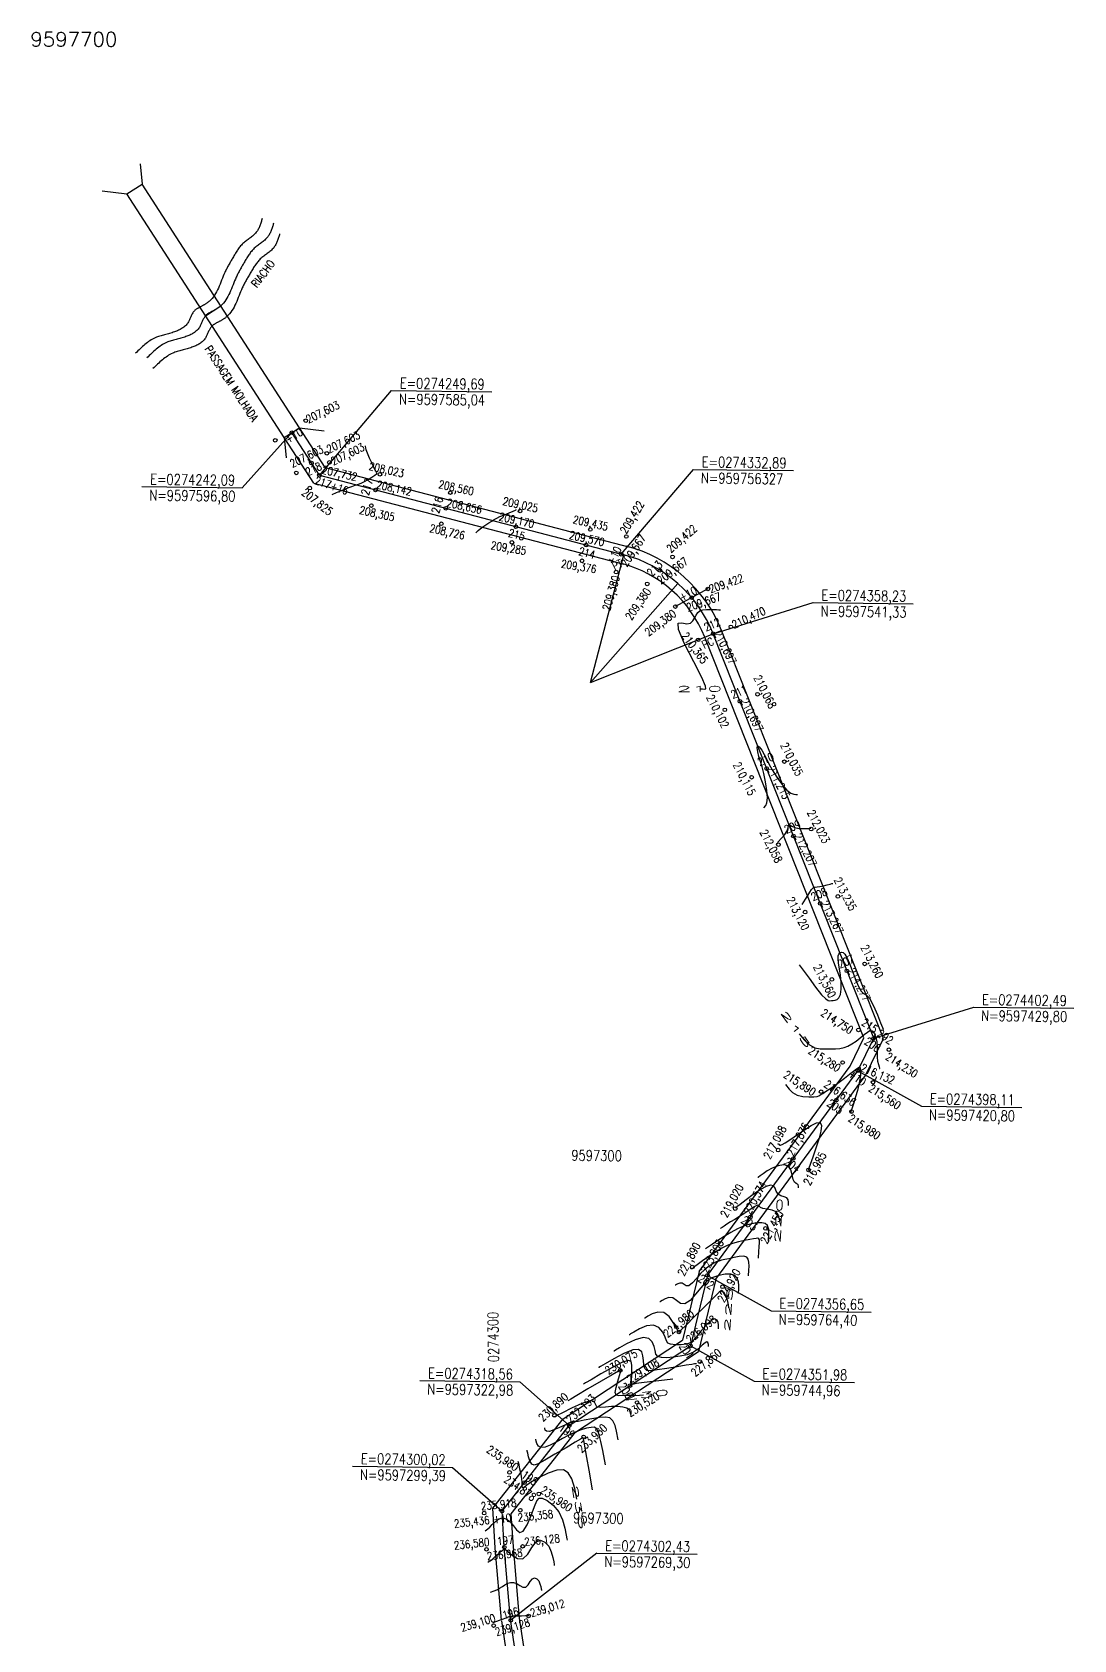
# Model space of a CAD drawing. Header units: millimetres. Extents: x 276147 to 291056, y 9594849 to 9609891.
# Drawn here: x 282455.6 to 282742.8, y 9604916.8 to 9605360.1 of the extents above; entities that cross this region are included whole.
import ezdxf
from ezdxf.enums import TextEntityAlignment as Align

# ---------------------------------------------------------------- set-up
doc = ezdxf.new("R2010")
doc.units = ezdxf.units.MM
doc.header["$LTSCALE"] = 10
doc.linetypes.add('ACAD_ISO02W100', pattern=[15, 12, -3])
doc.linetypes.add('CONTINUO', pattern=[0])
for name, color, linetype in [('2000-Top_malha_coord', 2, 'Continuous'), ('Curvas mestras', 30, 'Continuous'), ('Curvas simples', 9, 'Continuous'), ('Curvas texto', 2, 'Continuous'), ('LINHA02', 8, 'Continuous'), ('TEXTO-PAPEL', 7, 'Continuous'), ('TEXTO02', 3, 'Continuous'), ('Top_malha_coord', 8, 'Continuous')]:
    doc.layers.add(name, color=color, linetype=linetype)
doc.styles.add('r80', font='romans.shx')
doc.styles.add('ROMANS', font='romans.shx', dxfattribs={"width": 0.8, "height": 4})
doc.styles.add('SIMPLEX', font='simplex', dxfattribs={"height": 0.2})

# ---------------------------------------------------------------- blocks, each defined once
blk = doc.blocks.new('Curvas')
at = {"layer": 'Curvas mestras', "linetype": 'CONTINUO'}
for points in [[(274354.836982, 9597525.07722, 210), (274355.336585, 9597525.062452, 210), (274355.865981, 9597525.016778, 210), (274356.278394, 9597525.060688, 210), (274356.179444, 9597525.86115, 210), (274355.112848, 9597528.221754, 210), (274352.885914, 9597532.530289, 210), (274350.360303, 9597537.511361, 210), (274348.661266, 9597541.473778, 210), (274348.589356, 9597543.197009, 210), (274349.646325, 9597543.343167, 210), (274351.009228, 9597543.045023, 210), (274352.018963, 9597543.206152, 210), (274352.6718, 9597543.813324, 210), (274353.127853, 9597544.624109, 210), (274353.535851, 9597545.424516, 210), (274353.99898, 9597546.114305, 210), (274354.60904, 9597546.621677, 210), (274355.426895, 9597546.899774, 210), (274356.389663, 9597547.001518, 210), (274357.403524, 9597547.004775, 210), (274358.375188, 9597546.976523, 210), (274359.213473, 9597546.940186, 210), (274359.827729, 9597546.9083, 210), (274360.159893, 9597546.890369, 210), (274360.28227, 9597546.883762, 210), (274360.299752, 9597546.882819, 210)], [(274381.956261, 9597429.980474, 215), (274383.337951, 9597428.323068, 215), (274384.850364, 9597426.916412, 215), (274386.327701, 9597426.133928, 215), (274387.75989, 9597425.848533, 215), (274389.175791, 9597425.808016, 215), (274390.589402, 9597425.809165, 215), (274391.955283, 9597425.844753, 215), (274393.213137, 9597425.95655, 215), (274394.329501, 9597426.186121, 215), (274395.378255, 9597426.574211, 215), (274396.460119, 9597427.16136, 215), (274397.638634, 9597427.958955, 215), (274398.828631, 9597428.861772, 215), (274399.907764, 9597429.735437, 215), (274400.784625, 9597430.442951, 215), (274401.491555, 9597430.836838, 215), (274402.091833, 9597430.766999, 215), (274402.628616, 9597430.137297, 215), (274403.064564, 9597429.067443, 215), (274403.342217, 9597427.731107, 215), (274403.434092, 9597426.289323, 215), (274403.432617, 9597424.852582, 215), (274403.460204, 9597423.518741, 215), (274403.604699, 9597422.37576, 215), (274403.815716, 9597421.472019, 215), (274404.008307, 9597420.846005, 215), (274404.117424, 9597420.512224, 215), (274404.157625, 9597420.389252, 215), (274404.163368, 9597420.371684, 215)], [(274376.328487, 9597379.185157, 220), (274376.167504, 9597380.115173, 220), (274375.590455, 9597380.905777, 220), (274374.478968, 9597381.356126, 220), (274373.140948, 9597381.577778, 220), (274371.990866, 9597381.760398, 220), (274371.333161, 9597382.042904, 220), (274371.032126, 9597382.361251, 220), (274370.842021, 9597382.600648, 220), (274370.555945, 9597382.665068, 220), (274370.122366, 9597382.533531, 220), (274369.528589, 9597382.203819, 220), (274368.765014, 9597381.684437, 220), (274367.834407, 9597381.026778, 220), (274366.742622, 9597380.292958, 220), (274365.513858, 9597379.539124, 220), (274364.24569, 9597378.797551, 220), (274363.054033, 9597378.094547, 220), (274362.040091, 9597377.459125, 220), (274361.246226, 9597376.931136, 220), (274360.700086, 9597376.553137, 220), (274360.409413, 9597376.349893, 220), (274360.302323, 9597376.275014, 220), (274360.287024, 9597376.264317, 220)], [(274362.540945, 9597354.434686, 225), (274362.504616, 9597355.207387, 225), (274362.313439, 9597356.159149, 225), (274361.916732, 9597357.216156, 225), (274361.415458, 9597358.204246, 225), (274360.948494, 9597358.924169, 225), (274360.55424, 9597359.168702, 225), (274359.869184, 9597358.698717, 225), (274358.429336, 9597357.267116, 225), (274355.985365, 9597354.805625, 225), (274353.146559, 9597351.961292, 225), (274350.736862, 9597349.559993, 225), (274349.374052, 9597348.219669, 225), (274348.851232, 9597347.72653, 225), (274348.755339, 9597347.658847, 225), (274348.717971, 9597347.708832, 225), (274348.549378, 9597348.024447, 225), (274348.104474, 9597348.867589, 225), (274347.274676, 9597350.348179, 225), (274346.097424, 9597351.968223, 225), (274344.646664, 9597353.077749, 225), (274343.02959, 9597353.220012, 225), (274341.486386, 9597352.711184, 225), (274340.290485, 9597352.060666, 225), (274339.635264, 9597351.672529, 225), (274339.393866, 9597351.529531, 225), (274339.359381, 9597351.509102, 225)], [(274339.087803, 9597330.300018, 230), (274337.916182, 9597330.191183, 230), (274336.631522, 9597330.126482, 230), (274335.380767, 9597330.136501, 230), (274334.209662, 9597330.174528, 230), (274333.138657, 9597330.174522, 230), (274332.208275, 9597330.134547, 230), (274331.539348, 9597330.309065, 230), (274331.272786, 9597331.016641, 230), (274331.481282, 9597332.434756, 230), (274331.964662, 9597334.176554, 230), (274332.454539, 9597335.714096, 230), (274332.741259, 9597336.645777, 230), (274332.850107, 9597337.075329, 230), (274332.865102, 9597337.232818, 230), (274332.767226, 9597337.258375, 230), (274332.125301, 9597336.932401, 230), (274330.405112, 9597335.945362, 230), (274327.340989, 9597334.146508, 230), (274323.741448, 9597332.020217, 230), (274320.683549, 9597330.209647, 230), (274318.974916, 9597329.197494, 230), (274318.34542, 9597328.824596, 230), (274318.255492, 9597328.771324, 230)], [(274320.716695, 9597301.592547, 235), (274320.077733, 9597304.532547, 235), (274319.274902, 9597307.191633, 235), (274318.301734, 9597308.934061, 235), (274317.003944, 9597309.711661, 235), (274315.190288, 9597309.623154, 235), (274312.795388, 9597308.813985, 235), (274310.257328, 9597307.616491, 235), (274308.140055, 9597306.409729, 235), (274306.860585, 9597305.505129, 235), (274306.2482, 9597304.943597, 235), (274305.985252, 9597304.698408, 235), (274305.809664, 9597304.732539, 235), (274305.681654, 9597304.967765, 235), (274305.617014, 9597305.315563, 235), (274305.615112, 9597305.727255, 235), (274305.60962, 9597306.313557, 235), (274305.517788, 9597307.225032, 235), (274305.287759, 9597308.526686, 235), (274304.991251, 9597309.94129, 235), (274304.730872, 9597311.106062, 235), (274304.584425, 9597311.752714, 235), (274304.53047, 9597311.990954, 235), (274304.522762, 9597312.024988, 235)]]:
    blk.add_polyline3d(points, dxfattribs=at)
at = {"layer": 'Curvas simples', "linetype": 'CONTINUO'}
for points in [[(274253.227083, 9597578.690979, 208), (274254.444929, 9597579.220837, 208), (274255.37773, 9597579.617731, 208), (274256.446687, 9597580.056798, 208), (274257.551093, 9597580.488107, 208), (274258.621348, 9597580.885747, 208), (274259.595626, 9597581.229816, 208), (274260.442041, 9597581.51945, 208), (274261.248452, 9597581.829949, 208), (274262.132658, 9597582.255653, 208), (274263.158457, 9597582.849035, 208), (274264.173665, 9597583.495098, 208), (274264.972096, 9597584.036977, 208), (274265.403707, 9597584.360647, 208), (274265.543013, 9597584.523433, 208), (274265.520669, 9597584.625501, 208), (274265.432094, 9597584.780655, 208), (274265.231763, 9597585.157253, 208), (274264.838916, 9597585.937294, 208), (274264.218306, 9597587.212254, 208), (274263.51675, 9597588.711522, 208), (274262.926577, 9597590.073966, 208), (274262.591463, 9597591.018402, 208), (274262.460469, 9597591.583455, 208), (274262.434002, 9597591.887695, 208), (274262.428794, 9597592.037836, 208), (274262.426875, 9597592.093151, 208), (274262.426601, 9597592.101053, 208)], [(274292.843082, 9597568.104494, 209), (274293.489387, 9597568.737514, 209), (274294.030024, 9597569.220738, 209), (274294.729881, 9597569.771617, 209), (274295.559931, 9597570.336296, 209), (274296.427147, 9597570.877429, 209), (274297.222501, 9597571.3618, 209), (274297.888513, 9597571.773205, 209), (274298.573883, 9597572.163508, 209), (274299.478858, 9597572.601585, 209), (274300.715258, 9597573.127157, 209), (274302.041201, 9597573.663321, 209), (274303.126379, 9597574.104012, 209), (274303.727296, 9597574.371021, 209), (274303.94771, 9597574.497529, 209), (274303.978193, 9597574.544569, 209), (274303.977518, 9597574.564028, 209), (274303.97727, 9597574.571197, 209), (274303.977234, 9597574.572221, 209)], [(274372.220629, 9597492.252604, 211), (274372.7821, 9597492.912957, 211), (274373.090051, 9597493.689517, 211), (274373.227922, 9597495.05625, 211), (274373.074256, 9597497.108367, 211), (274372.698882, 9597499.499335, 211), (274372.21945, 9597501.772184, 211), (274371.736833, 9597503.584154, 211), (274371.284782, 9597505.049327, 211), (274370.880268, 9597506.395999, 211), (274370.555012, 9597507.756119, 211), (274370.399725, 9597508.876267, 211), (274370.519868, 9597509.406681, 211), (274370.974536, 9597509.110409, 211), (274371.637359, 9597508.201737, 211), (274372.335603, 9597507.007764, 211), (274372.956051, 9597505.77377, 211), (274373.623559, 9597504.417773, 211), (274374.522502, 9597502.775973, 211), (274375.767193, 9597500.783953, 211), (274377.191706, 9597498.774829, 211), (274378.560054, 9597497.181099, 211), (274379.676563, 9597496.31552, 211), (274380.506817, 9597496.011872, 211), (274381.056716, 9597495.984195, 211), (274381.346421, 9597495.994741, 211), (274381.453155, 9597495.998627, 211), (274381.468402, 9597495.999182, 211)], [(274376.016821, 9597482.684925, 212), (274377.23048, 9597483.990147, 212), (274378.010702, 9597484.935132, 212), (274378.641759, 9597485.92165, 212), (274378.944868, 9597486.789456, 212), (274379.04216, 9597487.41626, 212), (274379.13099, 9597487.689262, 212), (274379.388346, 9597487.553395, 212), (274379.90973, 9597487.184509, 212), (274380.770275, 9597486.816185, 212), (274381.978527, 9597486.628938, 212), (274383.276684, 9597486.591005, 212), (274384.340359, 9597486.617558, 212), (274384.930277, 9597486.639033, 212), (274385.147616, 9597486.646945, 212), (274385.178664, 9597486.648075, 212)], [(274382.780441, 9597465.640565, 213), (274383.702364, 9597467.100569, 213), (274384.333829, 9597468.101133, 213), (274384.925958, 9597469.040441, 213), (274385.364246, 9597469.722779, 213), (274385.696417, 9597470.149718, 213), (274386.010754, 9597470.372148, 213), (274386.393347, 9597470.449683, 213), (274386.921513, 9597470.47683, 213), (274387.67038, 9597470.556819, 213), (274388.661526, 9597470.760061, 213), (274389.702334, 9597471.025693, 213), (274390.546641, 9597471.260032, 213), (274391.0139, 9597471.391952, 213), (274391.186048, 9597471.440554, 213), (274391.210641, 9597471.447497, 213)], [(274381.969033, 9597449.015133, 214), (274384.680107, 9597445.280317, 214), (274386.508066, 9597442.831575, 214), (274388.165101, 9597440.750798, 214), (274389.284253, 9597439.589107, 214), (274389.967878, 9597439.161998, 214), (274390.435658, 9597439.101061, 214), (274390.874395, 9597439.1039, 214), (274391.33935, 9597439.132194, 214), (274391.852899, 9597439.213637, 214), (274392.41666, 9597439.403157, 214), (274392.949205, 9597439.864612, 214), (274393.348348, 9597440.789094, 214), (274393.535904, 9597442.288382, 214), (274393.52969, 9597444.156998, 214), (274393.371526, 9597446.110151, 214), (274393.114061, 9597447.899527, 214), (274392.853267, 9597449.422707, 214), (274392.695944, 9597450.613745, 214), (274392.723255, 9597451.434477, 214), (274392.913808, 9597451.957858, 214), (274393.220571, 9597452.284621, 214), (274393.60442, 9597452.471423, 214), (274394.057862, 9597452.398601, 214), (274394.581311, 9597451.902417, 214), (274395.175614, 9597450.862274, 214), (274395.843353, 9597449.33016, 214), (274396.587541, 9597447.401208, 214), (274397.400368, 9597445.228358, 214), (274398.230728, 9597443.195789, 214), (274399.01669, 9597441.745485, 214), (274399.72759, 9597441.113771, 214), (274400.457823, 9597440.71432, 214), (274401.33305, 9597439.755144, 214), (274402.417108, 9597437.716729, 214), (274403.526535, 9597435.16946, 214), (274404.416049, 9597432.9562, 214), (274404.907091, 9597431.71395, 214), (274405.088001, 9597431.256278, 214), (274405.113845, 9597431.190897, 214)], [(274378.230471, 9597416.004072, 216), (274379.22662, 9597414.680594, 216), (274380.121482, 9597413.814268, 216), (274381.379181, 9597413.081037, 216), (274382.976675, 9597412.679686, 216), (274384.638483, 9597412.556748, 216), (274386.02602, 9597412.595692, 216), (274386.893569, 9597412.69833, 216), (274387.366889, 9597412.839844, 216), (274387.664614, 9597413.01376, 216), (274387.987182, 9597413.226915, 216), (274388.462281, 9597413.539397, 216), (274389.199407, 9597414.024608, 216), (274390.269633, 9597414.734107, 216), (274391.590352, 9597415.632098, 216), (274393.040533, 9597416.660946, 216), (274394.499563, 9597417.75313, 216), (274395.848497, 9597418.801586, 216), (274396.968807, 9597419.689366, 216), (274397.772171, 9597420.321693, 216), (274398.291097, 9597420.692476, 216), (274398.588299, 9597420.817793, 216), (274398.72774, 9597420.72301, 216), (274398.778384, 9597420.470637, 216), (274398.810443, 9597420.132469, 216), (274398.871621, 9597419.748745, 216), (274398.919571, 9597419.233469, 216), (274398.88944, 9597418.469085, 216), (274398.728928, 9597417.368589, 216), (274398.435972, 9597415.967173, 216), (274398.021065, 9597414.330576, 216), (274397.510729, 9597412.558342, 216), (274396.99561, 9597410.885232, 216), (274396.582386, 9597409.579807, 216), (274396.34821, 9597408.830827, 216), (274396.252151, 9597408.507829, 216), (274396.223757, 9597408.400543, 216), (274396.204885, 9597408.334581, 216), (274396.186623, 9597408.279066, 216), (274396.172372, 9597408.238999, 216), (274396.164552, 9597408.217412, 216), (274396.16167, 9597408.20946, 216), (274396.161259, 9597408.208323, 216)], [(274376.36119, 9597399.498542, 217), (274376.450099, 9597399.380417, 217), (274376.529968, 9597399.303095, 217), (274376.642222, 9597399.237652, 217), (274376.825227, 9597399.22944, 217), (274377.256514, 9597399.411735, 217), (274378.148405, 9597399.939796, 217), (274379.630485, 9597400.907439, 217), (274381.501384, 9597402.16272, 217), (274383.476997, 9597403.492256, 217), (274385.293768, 9597404.672493, 217), (274386.770342, 9597405.439204, 217), (274387.745911, 9597405.517996, 217), (274388.108854, 9597404.710873, 217), (274387.944274, 9597403.125444, 217), (274387.38646, 9597400.945718, 217), (274386.582059, 9597398.403294, 217), (274385.727164, 9597395.920143, 217), (274385.030225, 9597393.965825, 217), (274384.644742, 9597392.876838, 217), (274384.504412, 9597392.457424, 217), (274384.48798, 9597392.378761, 217), (274384.494076, 9597392.366052, 217), (274384.500871, 9597392.360602, 217), (274384.50642, 9597392.35774, 217), (274384.509291, 9597392.353807, 217), (274384.510092, 9597392.34918, 217), (274384.509942, 9597392.345247, 217), (274384.509764, 9597392.343049, 217), (274384.509699, 9597392.34224, 217), (274384.50969, 9597392.342124, 217)], [(274381.755667, 9597387.483733, 218), (274381.78289, 9597387.961172, 218), (274381.728695, 9597388.274262, 218), (274381.534432, 9597388.540419, 218), (274381.159149, 9597388.726767, 218), (274380.700996, 9597389.044553, 218), (274380.292898, 9597389.766056, 218), (274380.001877, 9597391.032352, 218), (274379.631329, 9597392.459716, 218), (274378.918749, 9597393.533219, 218), (274377.691686, 9597393.865551, 218), (274376.137912, 9597393.579867, 218), (274374.535256, 9597392.92694, 218), (274373.124581, 9597392.139396, 218), (274371.998878, 9597391.377279, 218), (274371.214172, 9597390.782486, 218), (274370.795093, 9597390.456086, 218), (274370.640696, 9597390.335833, 218), (274370.618639, 9597390.318655, 218)], [(274379.001644, 9597382.625343, 219), (274379.055688, 9597383.573165, 219), (274378.9481, 9597384.194717, 219), (274378.562443, 9597384.723098, 219), (274377.819058, 9597385.041446, 219), (274376.920972, 9597385.311166, 219), (274376.141882, 9597385.763227, 219), (274375.667519, 9597386.537628, 219), (274375.331728, 9597387.410483, 219), (274374.880385, 9597388.066933, 219), (274374.097014, 9597388.244435, 219), (274372.915726, 9597387.889703, 219), (274371.30828, 9597387.001769, 219), (274369.322897, 9597385.645726, 219), (274367.31364, 9597384.150914, 219), (274365.711036, 9597382.912737, 219), (274364.827347, 9597382.224474, 219), (274364.501777, 9597381.970904, 219), (274364.455267, 9597381.93468, 219)], [(274373.493598, 9597372.908561, 221), (274373.625579, 9597374.797145, 221), (274373.581257, 9597376.035587, 221), (274373.274394, 9597377.08832, 221), (274372.598409, 9597377.673104, 221), (274371.63554, 9597377.864744, 221), (274370.515228, 9597377.827304, 221), (274369.333301, 9597377.685032, 221), (274368.051111, 9597377.402921, 221), (274366.596393, 9597376.906145, 221), (274364.927401, 9597376.146512, 221), (274363.124454, 9597375.182356, 221), (274361.298388, 9597374.098641, 221), (274359.567602, 9597372.989704, 221), (274358.080751, 9597371.987378, 221), (274356.994051, 9597371.232868, 221), (274356.406773, 9597370.822233, 221), (274356.190408, 9597370.670947, 221), (274356.159498, 9597370.649334, 221)], [(274370.739575, 9597368.05017, 222), (274370.892724, 9597369.973895, 222), (274370.980453, 9597371.258718, 222), (274371.028904, 9597372.398878, 222), (274370.997698, 9597373.119258, 222), (274370.855048, 9597373.466735, 222), (274370.571318, 9597373.568688, 222), (274370.107806, 9597373.535021, 222), (274369.389541, 9597373.405745, 222), (274368.332487, 9597373.203399, 222), (274366.902039, 9597372.942581, 222), (274365.261327, 9597372.606135, 222), (274363.622909, 9597372.168967, 222), (274362.132792, 9597371.600302, 222), (274360.670748, 9597370.846646, 222), (274359.049995, 9597369.848825, 222), (274357.174015, 9597368.600784, 222), (274355.307343, 9597367.308956, 222), (274353.804781, 9597366.232889, 222), (274352.923512, 9597365.567169, 222), (274352.530263, 9597365.246513, 222), (274352.394144, 9597365.140671, 222), (274352.320905, 9597365.13411, 222), (274352.262859, 9597365.170147, 222), (274352.208958, 9597365.206812, 222), (274352.151598, 9597365.212153, 222), (274352.096955, 9597365.19427, 222), (274352.054647, 9597365.171278, 222), (274352.031472, 9597365.157549, 222), (274352.022934, 9597365.152491, 222), (274352.021714, 9597365.151769, 222)], [(274367.985552, 9597363.191779, 223), (274368.108586, 9597364.794548, 223), (274368.153481, 9597365.911389, 223), (274368.118037, 9597366.996146, 223), (274367.933979, 9597367.836895, 223), (274367.496556, 9597368.377945, 223), (274366.691896, 9597368.602666, 223), (274365.468572, 9597368.521275, 223), (274364.024935, 9597368.251373, 223), (274362.621781, 9597367.937407, 223), (274361.465035, 9597367.691049, 223), (274360.541147, 9597367.49287, 223), (274359.781698, 9597367.290667, 223), (274359.115761, 9597367.036529, 223), (274358.46237, 9597366.699718, 223), (274357.738051, 9597366.253789, 223), (274356.877547, 9597365.665908, 223), (274355.88846, 9597364.877687, 223), (274354.796611, 9597363.824349, 223), (274353.642499, 9597362.51765, 223), (274352.525354, 9597361.275472, 223), (274351.559086, 9597360.49223, 223), (274350.820042, 9597360.42602, 223), (274350.234304, 9597360.789661, 223), (274349.690391, 9597361.159653, 223), (274349.11158, 9597361.213547, 223), (274348.56018, 9597361.033088, 223), (274348.13326, 9597360.801074, 223), (274347.899403, 9597360.662542, 223), (274347.813245, 9597360.611504, 223), (274347.800937, 9597360.604213, 223)], [(274365.231529, 9597358.333389, 224), (274365.324448, 9597359.615201, 224), (274365.32651, 9597360.56406, 224), (274365.20717, 9597361.593414, 224), (274364.882773, 9597362.55767, 224), (274364.238159, 9597363.314261, 224), (274363.150291, 9597363.721378, 224), (274361.576416, 9597363.685933, 224), (274359.794916, 9597363.309708, 224), (274358.164455, 9597362.743203, 224), (274356.934579, 9597362.080927, 224), (274355.918362, 9597361.193413, 224), (274354.819758, 9597359.895201, 224), (274353.430492, 9597358.140603, 224), (274351.893376, 9597356.443019, 224), (274350.43899, 9597355.455618, 224), (274349.234723, 9597355.602916, 224), (274348.195192, 9597356.394799, 224), (274347.171825, 9597357.112494, 224), (274346.071562, 9597357.21494, 224), (274345.023405, 9597356.871906, 224), (274344.211873, 9597356.43087, 224), (274343.767333, 9597356.167535, 224), (274343.603556, 9597356.070517, 224), (274343.580159, 9597356.056658, 224)], [(274359.723483, 9597348.616607, 226), (274359.76474, 9597349.24074, 226), (274359.741114, 9597349.743266, 226), (274359.616782, 9597350.362244, 226), (274359.324581, 9597351.006431, 226), (274358.759157, 9597351.346379, 226), (274357.805611, 9597350.993085, 226), (274356.425794, 9597349.721638, 226), (274354.888547, 9597347.963483, 226), (274353.539465, 9597346.314154, 226), (274352.604528, 9597345.23603, 226), (274351.831279, 9597344.658863, 226), (274350.84765, 9597344.379251, 226), (274349.415218, 9597344.233031, 226), (274347.830154, 9597344.212998, 226), (274346.522274, 9597344.351191, 226), (274345.791054, 9597344.689592, 226), (274345.414608, 9597345.309982, 226), (274345.04071, 9597346.304088, 226), (274344.368478, 9597347.66013, 226), (274343.302411, 9597348.952298, 226), (274341.798354, 9597349.651271, 226), (274339.89187, 9597349.405311, 226), (274337.937398, 9597348.572991, 226), (274336.369098, 9597347.690462, 226), (274335.503194, 9597347.177522, 226), (274335.184177, 9597346.988544, 226), (274335.138603, 9597346.961547, 226)], [(274356.96946, 9597343.758216, 227), (274356.988536, 9597344.046794, 227), (274356.977612, 9597344.279144, 227), (274356.920125, 9597344.565338, 227), (274356.782506, 9597344.860009, 227), (274356.503464, 9597344.994929, 227), (274356.014782, 9597344.771159, 227), (274355.25505, 9597344.071413, 227), (274354.190099, 9597343.105032, 227), (274352.792571, 9597342.163011, 227), (274351.069129, 9597341.476173, 227), (274349.162529, 9597341.034656, 227), (274347.249548, 9597340.768421, 227), (274345.498959, 9597340.632903, 227), (274344.047518, 9597340.685411, 227), (274343.023974, 9597341.008723, 227), (274342.489253, 9597341.660038, 227), (274342.232978, 9597342.594228, 227), (274341.976946, 9597343.740587, 227), (274341.46228, 9597344.972082, 227), (274340.507398, 9597345.936372, 227), (274338.950043, 9597346.224794, 227), (274336.754149, 9597345.59061, 227), (274334.388411, 9597344.434797, 227), (274332.447711, 9597343.320258, 227), (274331.371125, 9597342.682515, 227), (274330.974488, 9597342.447557, 227), (274330.917826, 9597342.413991, 227)], [(274347.174714, 9597334.735857, 229), (274343.32225, 9597334.266625, 229), (274340.754081, 9597333.951787, 229), (274338.484821, 9597333.669474, 229), (274337.060528, 9597333.485332, 229), (274336.343993, 9597333.386267, 229), (274336.027189, 9597333.339501, 229), (274335.852369, 9597333.354147, 229), (274335.762904, 9597333.60687, 229), (274335.752444, 9597334.316223, 229), (274335.80419, 9597335.598687, 229), (274335.859534, 9597337.16244, 229), (274335.849418, 9597338.613586, 229), (274335.649884, 9597339.595984, 229), (274334.917372, 9597339.904521, 229), (274333.253423, 9597339.371839, 229), (274330.478709, 9597337.961209, 229), (274327.290435, 9597336.15841, 229), (274324.604936, 9597334.579851, 229), (274323.106986, 9597333.692501, 229), (274322.555109, 9597333.365583, 229), (274322.47627, 9597333.31888, 229)], [(274353.689, 9597338.985105, 228), (274353.148845, 9597338.916063, 228), (274352.36414, 9597338.797476, 228), (274350.8116, 9597338.545872, 228), (274348.341747, 9597338.134638, 228), (274345.464121, 9597337.662803, 228), (274342.853017, 9597337.260811, 228), (274341.03556, 9597337.054814, 228), (274339.950198, 9597337.153801, 228), (274339.388209, 9597337.662473, 228), (274339.146721, 9597338.629362, 228), (274339.046256, 9597339.878334, 228), (274338.913182, 9597341.177087, 228), (274338.556082, 9597342.284033, 228), (274337.712385, 9597342.920447, 228), (274336.101733, 9597342.798317, 228), (274333.616429, 9597341.77591, 228), (274330.839423, 9597340.296604, 228), (274328.526324, 9597338.950054, 228), (274327.239055, 9597338.187508, 228), (274326.764799, 9597337.90657, 228), (274326.697048, 9597337.866436, 228)], [(274335.582882, 9597324.950293, 231), (274335.420131, 9597325.710534, 231), (274335.122005, 9597326.227484, 231), (274334.474885, 9597326.704806, 231), (274333.37509, 9597327.031732, 231), (274331.923967, 9597327.180645, 231), (274330.274116, 9597327.144713, 231), (274328.597007, 9597326.963294, 231), (274327.139581, 9597326.860518, 231), (274326.167646, 9597327.106702, 231), (274325.780012, 9597327.828957, 231), (274325.407484, 9597328.581551, 231), (274324.313868, 9597328.775543, 231), (274322.035049, 9597328.019295, 231), (274319.19522, 9597326.710385, 231), (274316.690654, 9597325.443691, 231), (274315.20312, 9597324.682308, 231), (274314.556385, 9597324.362173, 231), (274314.359708, 9597324.287436, 231), (274314.28442, 9597324.291082, 231), (274314.250114, 9597324.321428, 231), (274314.238451, 9597324.355622, 231), (274314.233909, 9597324.375679, 231), (274314.232235, 9597324.383068, 231), (274314.231996, 9597324.384124, 231)], [(274328.540725, 9597311.089011, 233), (274327.845799, 9597315.002869, 233), (274327.327164, 9597317.575394, 233), (274326.756849, 9597319.774509, 233), (274326.176885, 9597321.018842, 233), (274325.496532, 9597321.457611, 233), (274324.591856, 9597321.42268, 233), (274323.374195, 9597321.184966, 233), (274321.895976, 9597320.771591, 233), (274320.244898, 9597320.148725, 233), (274318.50349, 9597319.308079, 233), (274316.733594, 9597318.343507, 233), (274314.991884, 9597317.374401, 233), (274313.345571, 9597316.528182, 233), (274311.904031, 9597315.964394, 233), (274310.787179, 9597315.850609, 233), (274310.074829, 9597316.271912, 233), (274309.686397, 9597316.983438, 233), (274309.501195, 9597317.657838, 233), (274309.414065, 9597318.042565, 233), (274309.381965, 9597318.184307, 233), (274309.377379, 9597318.204556, 233)], [(274332.061804, 9597318.019652, 232), (274331.632965, 9597320.356701, 232), (274331.224585, 9597321.901439, 232), (274330.615867, 9597323.239657, 232), (274329.756956, 9597324.020785, 232), (274328.557995, 9597324.283109, 232), (274326.919128, 9597324.162132, 232), (274324.838615, 9597323.800688, 232), (274322.707198, 9597323.370942, 232), (274321.013733, 9597323.052389, 232), (274320.101017, 9597322.968146, 232), (274319.727591, 9597323.015814, 232), (274319.505932, 9597323.036613, 232), (274319.102174, 9597322.897419, 232), (274318.397078, 9597322.567711, 232), (274317.325057, 9597322.042623, 232), (274315.888743, 9597321.357002, 232), (274314.363628, 9597320.704547, 232), (274313.093418, 9597320.318675, 232), (274312.333691, 9597320.355468, 232), (274311.987514, 9597320.661679, 232), (274311.869823, 9597321.00673, 232), (274311.823987, 9597321.209122, 232), (274311.8071, 9597321.283688, 232), (274311.804688, 9597321.29434, 232)], [(274325.019646, 9597304.158371, 234), (274324.067362, 9597309.596043, 234), (274323.440438, 9597313.163256, 234), (274322.90246, 9597316.198526, 234), (274322.591219, 9597317.89957, 234), (274322.456, 9597318.527836, 234), (274322.398965, 9597318.610703, 234), (274322.267542, 9597318.545159, 234), (274321.690233, 9597318.206618, 234), (274320.24081, 9597317.340103, 234), (274317.696132, 9597315.814313, 234), (274314.645416, 9597313.992659, 234), (274311.880968, 9597312.36223, 234), (274310.010053, 9597311.327669, 234), (274308.899783, 9597310.963832, 234), (274308.232229, 9597311.26313, 234), (274307.742276, 9597312.152974, 234), (274307.376069, 9597313.300775, 234), (274307.132567, 9597314.308945, 234), (274307.004144, 9597314.876009, 234), (274306.95683, 9597315.084927, 234), (274306.950071, 9597315.114772, 234)], [(274295.444073, 9597292.850367, 236), (274296.113123, 9597293.41959, 236), (274296.666247, 9597293.920121, 236), (274297.371727, 9597294.607362, 236), (274298.20762, 9597295.441604, 236), (274299.143699, 9597296.174974, 236), (274300.147668, 9597296.507555, 236), (274301.184764, 9597296.221056, 236), (274302.210351, 9597295.423673, 236), (274303.177328, 9597294.305223, 236), (274304.062669, 9597293.124312, 236), (274304.939653, 9597292.414687, 236), (274305.905635, 9597292.778885, 236), (274307.01051, 9597294.569605, 236), (274308.114342, 9597297.140222, 236), (274309.029736, 9597299.594276, 236), (274309.656564, 9597301.206407, 236), (274310.243762, 9597301.935666, 236), (274311.127538, 9597301.912201, 236), (274312.523519, 9597301.249386, 236), (274314.165033, 9597299.993479, 236), (274315.664829, 9597298.173962, 236), (274316.720208, 9597295.898644, 236), (274317.366676, 9597293.588651, 236), (274317.724287, 9597291.743434, 236), (274317.902466, 9597290.725636, 236), (274317.968111, 9597290.350658, 236), (274317.977489, 9597290.297089, 236)], [(274296.092333, 9597284.283167, 237), (274296.407675, 9597284.410477, 237), (274296.764657, 9597284.630872, 237), (274297.377051, 9597285.099834, 237), (274298.273335, 9597285.866517, 237), (274299.257201, 9597286.74194, 237), (274300.076146, 9597287.477594, 237), (274300.576077, 9597287.855506, 237), (274300.996533, 9597287.779869, 237), (274301.675462, 9597287.185411, 237), (274302.846372, 9597286.137833, 237), (274304.325012, 9597285.226717, 237), (274305.822691, 9597285.172617, 237), (274307.121069, 9597286.417186, 237), (274308.283216, 9597288.286482, 237), (274309.442551, 9597289.827666, 237), (274310.683372, 9597290.298046, 237), (274311.893483, 9597289.795526, 237), (274312.911566, 9597288.628158, 237), (274313.616554, 9597287.108258, 237), (274314.048391, 9597285.565194, 237), (274314.287273, 9597284.332599, 237), (274314.406296, 9597283.652716, 237), (274314.450146, 9597283.402232, 237), (274314.45641, 9597283.366449, 237)], [(274296.871698, 9597275.945468, 238), (274297.870359, 9597276.314373, 238), (274298.604835, 9597276.628853, 238), (274299.392912, 9597277.045444, 238), (274300.142383, 9597277.546028, 238), (274300.866984, 9597278.046756, 238), (274301.606937, 9597278.447346, 238), (274302.393944, 9597278.65874, 238), (274303.225637, 9597278.636791, 238), (274304.091131, 9597278.348576, 238), (274304.972546, 9597277.827364, 238), (274305.824026, 9597277.37119, 238), (274306.592725, 9597277.344278, 238), (274307.245786, 9597277.970274, 238), (274307.830325, 9597278.910497, 238), (274308.41345, 9597279.685685, 238), (274309.037561, 9597279.922278, 238), (274309.646225, 9597279.669519, 238), (274310.158302, 9597279.082354, 238), (274310.512899, 9597278.317871, 238), (274310.730105, 9597277.541738, 238), (274310.850259, 9597276.921765, 238), (274310.910125, 9597276.579795, 238), (274310.932181, 9597276.453807, 238), (274310.935332, 9597276.435808, 238)], [(274297.651063, 9597267.60777, 239), (274299.333042, 9597268.21827, 239), (274300.445014, 9597268.626834, 239), (274301.408773, 9597268.991053, 239), (274302.011432, 9597269.225539, 239), (274302.476768, 9597269.351572, 239), (274303.137727, 9597269.417097, 239), (274304.21181, 9597269.461974, 239), (274305.454741, 9597269.493713, 239), (274306.5068, 9597269.511741, 239), (274307.098719, 9597269.516896, 239), (274307.323041, 9597269.515663, 239), (274307.36276, 9597269.51594, 239), (274307.370503, 9597269.523363, 239), (274307.377435, 9597269.534512, 239), (274307.384349, 9597269.543704, 239), (274307.39175, 9597269.546509, 239), (274307.398967, 9597269.543512, 239), (274307.405039, 9597269.53655, 239), (274307.409244, 9597269.527485, 239), (274307.411819, 9597269.518281, 239), (274307.413244, 9597269.51093, 239), (274307.413954, 9597269.506875, 239), (274307.414216, 9597269.505381, 239), (274307.414253, 9597269.505168, 239)]]:
    blk.add_polyline3d(points, dxfattribs=at)
at = {"layer": 'Curvas texto', "style": 'SIMPLEX'}
for s, rotation, width, p, p2 in [('210', 0.17042514, 3.563358, (274348.133979, 9597524.307279, 210), (274360.8602, 9597524.345133, 210)), ('215', 306.28056573, 3.563357, (274376.658087, 9597435.930744, 215), (274384.188731, 9597425.671723, 215)), ('220', 86.73653082, 3.299405, (274376.6746, 9597372.080539, 220), (274377.399075, 9597384.786178, 220)), ('225', 86.21804794, 3.299405, (274362.837882, 9597347.556091, 225), (274363.677302, 9597360.254653, 225)), ('230', 6.76646409, 3.299405, (274333.643666, 9597328.898815, 230), (274346.2813, 9597330.39826, 230)), ('235', 280.15571566, 3.299405, (274319.247408, 9597305.541337, 235), (274321.491356, 9597293.014453, 235))]:
    blk.add_text(s, height=1.5, rotation=rotation, dxfattribs=dict(at, width=width)).set_placement(p, p2, align=Align.FIT)
blk = doc.blocks.new('est 1')
at = {"layer": 'LINHA02'}
for p, q in [((266872.07, 9594362.55), (266891.99, 9594385.95)), ((266891.99, 9594385.95), (266919.58, 9594385.61)), ((266850.76, 9594359.11), (266864.5, 9594374.34)), ((266955.29, 9594340.81), (266975.21, 9594364.2)), ((266975.21, 9594364.2), (267002.8, 9594363.86)), ((266823.17, 9594359.46), (266850.76, 9594359.11)), ((266980.64, 9594318.87), (267008.22, 9594327.47)), ((267008.22, 9594327.47), (267035.82, 9594327.13)), ((267024.9, 9594207.33), (267052.48, 9594215.93)), ((267052.48, 9594215.93), (267080.08, 9594215.59)), ((267020.52, 9594198.34), (267038.1, 9594188.56)), ((267038.1, 9594188.56), (267065.69, 9594188.22)), ((266979.06, 9594141.94), (266996.63, 9594132.16)), ((266996.63, 9594132.16), (267024.23, 9594131.82)), ((266974.38, 9594122.49), (266991.96, 9594112.72)), ((266899.76, 9594112.92), (266927.36, 9594112.58)), ((266927.36, 9594112.58), (266940.96, 9594100.52)), ((266991.96, 9594112.72), (267019.56, 9594112.38)), ((266881.23, 9594089.33), (266908.82, 9594088.99)), ((266908.82, 9594088.99), (266922.43, 9594076.93)), ((266948.61, 9594065.36), (266924.83, 9594046.84)), ((266948.61, 9594065.36), (266976.21, 9594065.01))]:
    blk.add_line(p, q, dxfattribs=at)
at = {"layer": 'TEXTO-PAPEL', "color": 4, "linetype": 'ACAD_ISO02W100'}
for p, q in [((266822.69, 9594448.52), (266823.19, 9594442.89)), ((266812.22, 9594441.06), (266818.99, 9594440.18)), ((266862.4, 9594372.98), (266818.99, 9594440.18)), ((266866.6, 9594375.7), (266823.19, 9594442.89)), ((266862.4, 9594372.98), (266862.89, 9594367.36)), ((266866.6, 9594375.7), (266873.37, 9594374.82))]:
    blk.add_line(p, q, dxfattribs=at)
at = {"layer": 'TEXTO-PAPEL', "color": 7, "linetype": 'Continuous'}
for p, q in [((266818.99, 9594440.18), (266823.19, 9594442.89)), ((266840.69, 9594406.58), (266844.89, 9594409.29)), ((266862.4, 9594372.98), (266866.6, 9594375.7)), ((266872.1, 9594362.58), (266864.5, 9594374.34)), ((266872.1, 9594362.58), (266956.02, 9594340.65)), ((266946.81, 9594305.45), (266956.02, 9594340.65)), ((266946.81, 9594305.45), (266970.93, 9594332.7)), ((266979.19, 9594331.23), (266970.22, 9594326.37)), ((266946.81, 9594305.45), (266982.96, 9594319.79)), ((267024.9, 9594207.33), (266980.64, 9594318.87)), ((267020.52, 9594198.34), (267024.9, 9594207.33)), ((266979.06, 9594141.94), (267020.52, 9594198.34)), ((266979.06, 9594141.94), (266974.38, 9594122.49)), ((266940.96, 9594100.52), (266974.38, 9594122.49)), ((266922.43, 9594076.93), (266940.96, 9594100.52)), ((266923.06, 9594066.95), (266922.43, 9594076.93)), ((266924.8, 9594047.03), (266923.06, 9594066.95)), ((266930.71, 9594007.46), (266924.8, 9594047.03))]:
    blk.add_line(p, q, dxfattribs=at)
for centre in [(266868.31, 9594377.65), (266864.5, 9594374.34), (266859.91, 9594372.23), (266874.12, 9594368.65), (266869.92, 9594365.94), (266874.84, 9594366.14), (266865.72, 9594363.23), (266869.42, 9594359.04), (266872.1, 9594362.58), (266888.75, 9594362.84), (266887.57, 9594358.53), (266908.18, 9594357.79), (266886.4, 9594354.22), (266906.93, 9594353.5), (266927.4, 9594352.73), (266905.69, 9594349.21), (266926.27, 9594348.4), (266946.77, 9594347.65), (266956.69, 9594345.7), (266925.14, 9594344.08), (266945.62, 9594343.34), (266944.47, 9594339.02), (266955.29, 9594340.81), (266969.44, 9594340.08), (266953.89, 9594335.88), (266962.46, 9594332.63), (266965.96, 9594336.36), (266974.72, 9594328.81), (266979.19, 9594331.23), (266970.22, 9594326.37), (266985.52, 9594320.79), (266976.49, 9594317.21), (266980.64, 9594318.87), (266992.89, 9594302.2), (266983.86, 9594297.9), (266988.01, 9594300.28), (267000.27, 9594283.61), (266991.24, 9594279.31), (266995.39, 9594281.69), (267002.77, 9594263.1), (267007.64, 9594265.02), (266998.62, 9594260.72), (267010.14, 9594244.51), (267015.02, 9594246.43), (267005.99, 9594242.13), (267022.4, 9594227.84), (267013.37, 9594223.54), (267017.52, 9594225.92), (267020.7, 9594209.63), (267024.9, 9594207.33), (267029.08, 9594204.17), (267016.33, 9594200.64), (267020.52, 9594198.34), (267024.7, 9594195.18), (267010.4, 9594192.59), (267014.6, 9594190.28), (267018.78, 9594187.12), (266998.56, 9594176.47), (267002.75, 9594174.17), (267006.93, 9594171.01), (266986.71, 9594160.36), (266990.9, 9594158.05), (266995.09, 9594154.89), (266974.87, 9594144.24), (266979.06, 9594141.94), (266983.24, 9594138.78), (266971.18, 9594126.32), (266974.38, 9594122.49), (266955.02, 9594115.73), (266976.98, 9594118.17), (266957.67, 9594111.51), (266959.65, 9594106.87), (266936.88, 9594103.32), (266940.96, 9594100.52), (266944.93, 9594097.39), (266924.52, 9594087.59), (266928.6, 9594084.79), (266932.58, 9594081.66), (266917.51, 9594076.37), (266922.43, 9594076.93), (266927.48, 9594077.17), (266918.15, 9594066.38), (266923.06, 9594066.95), (266928.11, 9594067.2), (266920.11, 9594045.37), (266924.83, 9594046.84), (266929.75, 9594048.01)]:
    blk.add_circle(centre, 0.5, dxfattribs=at)
blk.add_arc((266946.81, 9594305.45), 36.39, 21.6433, 75.3348, dxfattribs=at)
at = {"layer": 'TEXTO-PAPEL', "color": 4, "linetype": 'ACAD_ISO02W100'}
for points in [[(266856.3, 9594433.41), (266854.68, 9594429.6), (266850.98, 9594426.49), (266848.21, 9594422.56), (266846.01, 9594418.52), (266841.75, 9594410.59), (266839.65, 9594409.23), (266837.55, 9594407.87), (266835.84, 9594404.67), (266832.14, 9594402.13), (266826.82, 9594400.51), (266821.39, 9594396.24)], [(266859.44, 9594432.12), (266857.82, 9594428.31), (266854.13, 9594425.19), (266851.35, 9594421.27), (266849.15, 9594417.23), (266844.89, 9594409.29), (266842.79, 9594407.94), (266840.69, 9594406.58), (266838.98, 9594403.37), (266835.28, 9594400.83), (266829.97, 9594399.22), (266824.53, 9594394.95)], [(266861.11, 9594429.16), (266859.49, 9594425.35), (266855.79, 9594422.24), (266853.02, 9594418.31), (266850.82, 9594414.27), (266846.56, 9594406.34), (266844.46, 9594404.98), (266842.36, 9594403.63), (266840.65, 9594400.42), (266836.95, 9594397.88), (266831.63, 9594396.26), (266826.2, 9594391.99)]]:
    blk.add_spline(points, degree=3, dxfattribs=at)
at = {"layer": 'Top_malha_coord', "color": 6}
for p, q in [((266870.52, 9594360.41), (266862.4, 9594372.98)), ((266873.67, 9594364.75), (266866.6, 9594375.7)), ((266873.67, 9594364.75), (266957.34, 9594342.89)), ((266870.52, 9594360.41), (266956.03, 9594338.06)), ((267027.63, 9594207.23), (266982.96, 9594319.79)), ((267022.17, 9594207.43), (266978.31, 9594317.95)), ((267018.37, 9594199.64), (267022.17, 9594207.43)), ((267022.67, 9594197.04), (267027.63, 9594207.23)), ((266976.75, 9594143.01), (267018.37, 9594199.64)), ((266981.37, 9594140.87), (267022.67, 9594197.04)), ((266976.75, 9594143.01), (266972.18, 9594124.04)), ((266981.37, 9594140.87), (266976.58, 9594120.95)), ((266939.24, 9594102.39), (266972.18, 9594124.04)), ((266942.67, 9594098.66), (266976.58, 9594120.95)), ((266919.87, 9594077.72), (266939.24, 9594102.39)), ((266924.98, 9594076.14), (266942.67, 9594098.66)), ((266920.56, 9594066.79), (266919.87, 9594077.72)), ((266925.55, 9594067.11), (266924.98, 9594076.14)), ((266927.29, 9594047.24), (266925.55, 9594067.17)), ((266922.31, 9594046.81), (266920.57, 9594066.73)), ((266928.29, 9594006.76), (266922.33, 9594046.66)), ((266933.13, 9594008.16), (266927.28, 9594047.39))]:
    blk.add_line(p, q, dxfattribs=at)
for radius in [38.89, 33.89]:
    blk.add_arc((266946.81, 9594305.45), radius, 21.6433, 75.3348, dxfattribs=at)
blk.add_blockref('Curvas', (-7377.62, -3221.41), dxfattribs=at)
at = {"style": 'ROMANS', "width": 0.8}
for s, height, rotation, p in [('E=0274249,69', 2.9046, 359.2617, (266894.28, 9594389.46)), ('N=9597585,04', 2.9046, 359.2617, (266894.07, 9594385.05)), ('E=0274332,89', 2.9046, 359.2617, (266977.5, 9594367.71)), ('E=0274242,09', 2.9046, 359.2617, (266825.46, 9594362.96)), ('N=959756327', 2.9046, 359.2617, (266977.29, 9594363.3)), ('N=9597596,80', 2.9046, 359.2617, (266825.25, 9594358.56)), ('E=0274358,23', 2.9046, 359.2617, (267010.51, 9594330.98)), ('N=9597541,33', 2.9046, 359.2617, (267010.3, 9594326.57)), ('E=0274402,49', 2.9046, 359.2617, (267054.77, 9594219.44)), ('N=9597429,80', 2.9046, 359.2617, (267054.56, 9594215.03)), ('E=0274398,11', 2.9046, 359.2617, (267040.39, 9594192.07)), ('N=9597420,80', 2.9046, 359.2617, (267040.18, 9594187.66)), ('9597300', 2.905, 359.2617, (266941.54, 9594176.51)), ('E=0274356,65', 2.9046, 359.2617, (266998.93, 9594135.67)), ('0274300', 2.905, 90.836, (266918.66, 9594117.95)), ('N=959764,40', 2.9046, 359.2617, (266998.72, 9594131.26)), ('E=0274318,56', 2.9046, 359.2617, (266902.05, 9594116.43)), ('E=0274351,98', 2.9046, 359.2617, (266994.25, 9594116.23)), ('N=9597322,98', 2.9046, 359.2617, (266901.84, 9594112.02)), ('N=959744,96', 2.9046, 359.2617, (266994.04, 9594111.82)), ('E=0274300,02', 2.9046, 359.2617, (266883.52, 9594092.84)), ('N=9597299,39', 2.9046, 359.2617, (266883.31, 9594088.43)), ('9597300', 2.905, 359.2617, (266942.04, 9594076.51)), ('E=0274302,43', 2.9046, 359.2617, (266950.9, 9594068.86)), ('N=9597269,30', 2.9046, 359.2617, (266950.69, 9594064.46))]:
    blk.add_text(s, height=height, rotation=rotation, dxfattribs=at).set_placement(p, align=Align.TOP_LEFT)
at = {"layer": '2000-Top_malha_coord', "style": 'r80'}
blk.add_text('9597700', height=4, dxfattribs=at).set_placement((266792.38, 9594479.59), align=Align.BOTTOM_LEFT)
at = {"layer": 'TEXTO02', "style": 'ROMANS', "width": 0.8}
for s, height, rotation, p in [('RIACHO', 2.207, 53.0058, (266853.11, 9594415.47)), ('PASSAGEM MOLHADA', 2.2072, 302.9985, (266842.21, 9594398.62)), ('207,603', 2.207, 26.0703, (266868.1, 9594378.86)), ('+10', 2.207, 30.5488, (266862.35, 9594373.22)), ('207,603', 2.207, 26.0703, (266873.77, 9594370.59)), ('207,603', 2.207, 26.0703, (266863.65, 9594366.61)), ('207,603', 2.207, 26.0703, (266874.97, 9594367.25)), ('218', 2.207, 26.0703, (266867.94, 9594364.32)), ('207,732', 2.207, 347.5351, (266873.1, 9594365.25)), ('208,023', 2.207, 347.5351, (266886.03, 9594366.25)), ('217+16', 2.207, 341.1118, (266871.29, 9594362.33)), ('217', 2.207, 73.8097, (266883.51, 9594357.52)), ('208,142', 2.207, 347.5351, (266888.13, 9594361.2)), ('208,560', 2.207, 347.5351, (266905.23, 9594361.27)), ('207,825', 2.207, 321.514, (266868.35, 9594359.19)), ('216', 2.207, 73.8097, (266902.87, 9594352.49)), ('208,656', 2.207, 347.5351, (266907.48, 9594356.17)), ('209,025', 2.207, 347.5351, (266922.94, 9594356.62)), ('209,422', 2.207, 58.8, (266954.78, 9594347.36)), ('208,305', 2.207, 347.5351, (266883.42, 9594354.16)), ('209,170', 2.207, 347.5351, (266921.91, 9594352.32)), ('209,435', 2.207, 347.5351, (266942.28, 9594351.55)), ('208,726', 2.207, 347.5351, (266902.78, 9594349.13)), ('215', 2.207, 345.5695, (266924.56, 9594347.85)), ('209,570', 2.207, 347.5351, (266941.26, 9594347.26)), ('209,667', 2.207, 55.8116, (266954.95, 9594338.39)), ('209,422', 2.207, 40.6397, (266967.51, 9594342.75)), ('209,285', 2.207, 350.6526, (266919.57, 9594344.4)), ('214', 2.207, 345.5695, (266943.91, 9594342.78)), ('+10', 2.207, 63.7069, (266951.28, 9594338.74)), ('209,376', 2.207, 350.6526, (266938.92, 9594339.33)), ('PT', 2.207, 24.9339, (266952.49, 9594338.34)), ('213', 2.207, 45.5467, (266962.14, 9594336.05)), ('209,667', 2.207, 37.6513, (266964.88, 9594334.17)), ('209,380', 2.207, 73.4951, (266950.03, 9594325.73)), ('209,422', 2.207, 19.2283, (266979.22, 9594332.17)), ('209,380', 2.207, 55.3348, (266956.26, 9594323.67)), ('+10', 2.207, 27.1236, (266971, 9594329.72)), ('209,667', 2.207, 19.2283, (266973, 9594327.07)), ('209,380', 2.207, 36.9118, (266961.5, 9594319.83)), ('210,470', 2.207, 24.9339, (266985.52, 9594322.23)), ('212', 2.207, 23.2572, (266977.84, 9594321.54)), ('210,365', 2.207, 306.706, (266973.51, 9594319.58)), ('PC', 2.207, 24.9339, (266977.27, 9594316.66)), ('210,697', 2.207, 296.9826, (266982.74, 9594319.95)), ('210,068', 2.207, 296.9826, (266993.69, 9594307.77)), ('210,102', 2.207, 296.9826, (266980.65, 9594302.37)), ('211', 2.207, 23.2572, (266985.21, 9594302.95)), ('210,697', 2.207, 296.9826, (266990.12, 9594301.36)), ('210,035', 2.207, 296.9826, (267001.07, 9594289.18)), ('210', 2.207, 23.2572, (266992.59, 9594284.36)), ('210,115', 2.207, 296.9826, (266988.02, 9594283.78)), ('211,215', 2.207, 296.9826, (266997.5, 9594282.77)), ('209', 2.207, 23.2572, (266999.97, 9594265.77)), ('212,023', 2.207, 296.9826, (267008.45, 9594270.59)), ('212,058', 2.207, 296.9826, (266995.4, 9594265.19)), ('212,207', 2.207, 296.9826, (267004.87, 9594264.18)), ('208', 2.207, 23.2572, (267007.34, 9594247.18)), ('213,235', 2.207, 296.9826, (267015.82, 9594252)), ('213,120', 2.207, 296.9826, (267002.78, 9594246.6)), ('213,267', 2.207, 296.9826, (267012.25, 9594245.59)), ('213,260', 2.207, 296.9826, (267023.2, 9594233.41)), ('213,560', 2.207, 296.9826, (267010.15, 9594228.01)), ('207', 2.207, 23.2572, (267014.72, 9594228.59)), ('214,277', 2.207, 296.9826, (267019.63, 9594227)), ('214,750', 2.207, 326.3957, (267011.33, 9594215.62)), ('215,292', 2.207, 324.6363, (267022.58, 9594213)), ('215,280', 2.207, 326.3957, (267007.85, 9594205.17)), ('206', 2.207, 324.6363, (267023.38, 9594207.75)), ('216,132', 2.207, 336.7791, (267021.93, 9594200.44)), ('214,230', 2.207, 326.3957, (267029.15, 9594203.56)), ('215,890', 2.207, 326.3957, (267001.03, 9594198.57)), ('216,636', 2.207, 324.6363, (267012.28, 9594195.96)), ('+10', 2.207, 324.6363, (267019, 9594198.76)), ('215,560', 2.207, 326.3957, (267024.45, 9594194.82)), ('205', 2.207, 324.6363, (267013.08, 9594190.7)), ('217,098', 2.207, 61.6095, (266994.35, 9594174.83)), ('217,876', 2.207, 61.6095, (267000.73, 9594175.65)), ('215,980', 2.207, 326.3957, (267018.85, 9594186.52)), ('204', 2.207, 324.6363, (267001.23, 9594174.59)), ('216,985', 2.207, 61.6095, (267005.36, 9594167.56)), ('219,020', 2.207, 61.6095, (266982.5, 9594158.72)), ('220,574', 2.207, 61.6095, (266988.89, 9594159.54)), ('203', 2.207, 324.6363, (266989.39, 9594158.48)), ('221,450', 2.207, 61.6095, (266993.51, 9594151.45)), ('223,808', 2.207, 61.6095, (266977.04, 9594143.42)), ('221,890', 2.207, 61.6095, (266970.66, 9594142.6)), ('224,920', 2.207, 61.6095, (266981.67, 9594135.33)), ('202', 2.207, 324.6363, (266977.54, 9594142.36)), ('224,980', 2.207, 40.2078, (266966.66, 9594126.32)), ('226,098', 2.207, 40.2078, (266972.91, 9594124.76)), ('230,075', 2.207, 32.3329, (266950.55, 9594116.36)), ('201', 2.207, 303.2346, (266972.99, 9594123.59)), ('227,860', 2.207, 40.2078, (266974.26, 9594115.54)), ('229,108', 2.207, 32.3329, (266956.52, 9594113.95)), ('200', 2.207, 303.2346, (266956.27, 9594112.6)), ('230,890', 2.207, 42.7741, (266932.19, 9594103.08)), ('232,193', 2.207, 42.7741, (266939.83, 9594102.66)), ('230,520', 2.207, 32.3329, (266956.6, 9594104.63)), ('199', 2.207, 325.224, (266939.12, 9594101.15)), ('233,980', 2.207, 42.7741, (266942.89, 9594094.5)), ('235,980', 2.207, 325.3437, (266919.19, 9594095.21)), ('234,878', 2.207, 325.224, (266923.99, 9594086.95)), ('198', 2.207, 325.224, (266928.83, 9594088.23)), ('235,918', 2.207, 6.1801, (266916.48, 9594079.32)), ('235,980', 2.207, 325.3437, (266934, 9594084.02)), ('+10', 2.207, 6.1801, (266919.89, 9594075.72)), ('235,358', 2.207, 6.2998, (266926.63, 9594076.19)), ('235,436', 2.207, 6.1801, (266909.09, 9594074.52)), ('236,580', 2.207, 6.2998, (266909.05, 9594068.49)), ('197', 2.207, 6.2998, (266920.97, 9594069.69)), ('236,128', 2.207, 6.2998, (266928.45, 9594069.49)), ('236,968', 2.207, 6.2998, (266918.16, 9594065.54)), ('196', 2.207, 16.9403, (266922.27, 9594049.14)), ('239,012', 2.207, 16.9403, (266929.95, 9594049.8)), ('239,100', 2.207, 16.9403, (266910.78, 9594045.76)), ('239,128', 2.207, 16.9403, (266920.28, 9594044.55))]:
    blk.add_text(s, height=height, rotation=rotation, dxfattribs=at).set_placement(p, align=Align.TOP_LEFT)

msp = doc.modelspace()

# ---------------------------------------------------------------- block references
at = {"layer": 'Top_malha_coord', "color": 7}
msp.add_blockref('est 1', (15662.71, 10875.35), dxfattribs=at)

doc.saveas('drawing.dxf')
